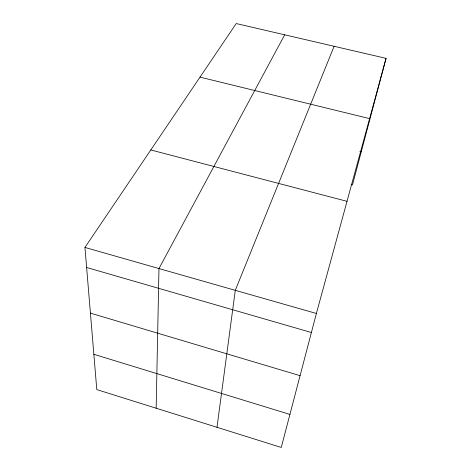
<?xml version="1.0" encoding="UTF-8"?>
<svg xmlns="http://www.w3.org/2000/svg" width="471" height="471" viewBox="0 0 471 471"><rect width="100%" height="100%" fill="white"/><g stroke="black" fill="none" stroke-linecap="round" stroke-linejoin="round"><path stroke-width="0.71" d="M156.166 408.216L158.974 268.558L284.69 34.813M217.001 427.297L235.282 290.33L334.116 46.288M386.049 58.351L316.394 313.474L281.258 447.45L96.791 389.594L84.951 247.44L236.207 23.55L386.049 58.351L352.461 184.962L351.054 184.597M200.01 77.132L369.594 118.621M359.844 151.491L361.251 151.845M150.808 149.961L347.015 201.329M84.951 247.44L316.394 313.474M86.623 267.487L311.402 332.514M90.42 313.115L300.08 375.681M93.853 354.292L289.924 414.415"/></g></svg>
